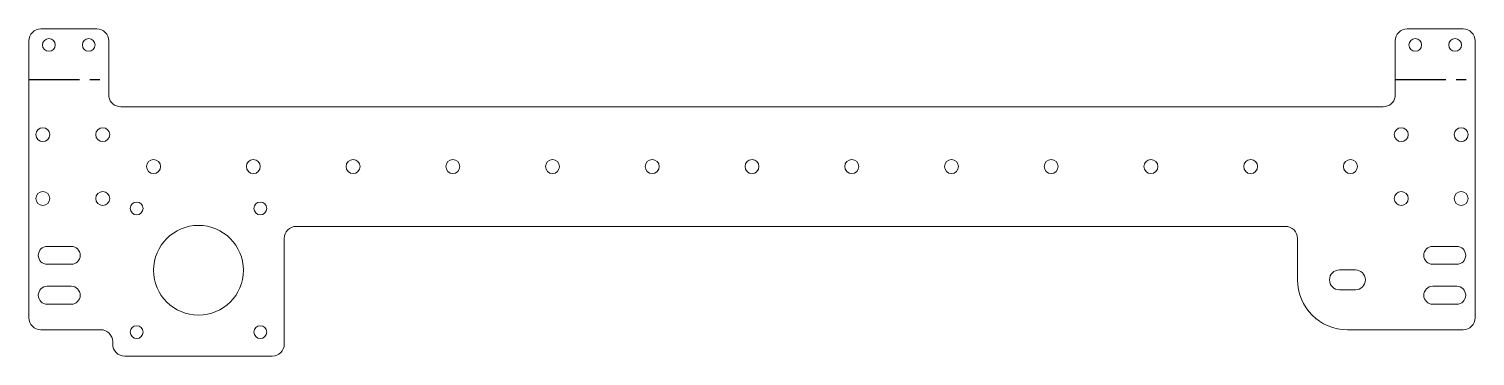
# Model space of a CAD drawing. Header units: millimetres. Extents: x -181 to 181, y -48 to 35.
import ezdxf

# ---------------------------------------------------------------- set-up
doc = ezdxf.new("R2010")
doc.units = ezdxf.units.MM
doc.linetypes.add('CENTERX2', pattern=[20.32, 12.7, -2.54, 2.54, -2.54])

msp = doc.modelspace()

# ---------------------------------------------------------------- linework, layer by layer
at = {"color": 7, "linetype": 'Continuous', "lineweight": 15}
for p, q in [((-164.25, 34.5), (-178.25, 34.5)), ((178.25, 34.5), (164.25, 34.5)), ((-181.25, 31.5), (-181.25, -37.9)), ((-161.25, 31.5), (-161.25, 17.51)), ((161.25, 31.5), (161.25, 17.51)), ((181.25, -37.9), (181.25, 31.5)), ((-161.21, 17.51), (-161.25, 17.51)), ((158.25, 15), (-158.25, 15)), ((161.25, 17.51), (161.21, 17.51)), ((-117.25, -44.5), (-117.25, -18)), ((-114.25, -15), (133.75, -15)), ((136.75, -28.4), (136.75, -18)), ((-176.65, -20), (-170.65, -20)), ((176.65, -20), (170.65, -20)), ((-176.65, -24.5), (-170.65, -24.5)), ((176.65, -24.5), (170.65, -24.5)), ((147.25, -25.9), (151.25, -25.9)), ((-176.65, -30), (-170.65, -30)), ((147.25, -30.9), (151.25, -30.9)), ((176.65, -30), (170.65, -30)), ((-176.65, -34.5), (-170.65, -34.5)), ((176.65, -34.5), (170.65, -34.5)), ((-178.25, -40.9), (-163.25, -40.9)), ((149.25, -40.9), (178.25, -40.9)), ((-160.25, -43.9), (-160.25, -44.5)), ((-157.25, -47.5), (-120.25, -47.5))]:
    msp.add_line(p, q, dxfattribs=at)
at = {"color": 7, "linetype": 'CENTERX2'}
for p, q in [((-181.25, 21.84), (-161.25, 21.84)), ((161.25, 21.84), (181.25, 21.84))]:
    msp.add_line(p, q, dxfattribs=at)
at = {"color": 7, "linetype": 'Continuous', "lineweight": 15}
for centre, radius in [((-176.25, 30.5), 1.6), ((-166.25, 30.5), 1.6), ((166.25, 30.5), 1.6), ((176.25, 30.5), 1.6), ((-177.75, 8), 1.75), ((-162.75, 8), 1.75), ((162.75, 8), 1.75), ((177.75, 8), 1.75), ((-150, 0), 1.75), ((-125, 0), 1.75), ((-100, 0), 1.75), ((-75, 0), 1.75), ((-50, 0), 1.75), ((-25, 0), 1.75), ((0, 0), 1.75), ((25, 0), 1.75), ((50, 0), 1.75), ((75, 0), 1.75), ((100, 0), 1.75), ((125, 0), 1.75), ((150, 0), 1.75), ((-177.75, -8), 1.75), ((-162.75, -8), 1.75), ((162.75, -8), 1.75), ((177.75, -8), 1.75), ((-154.25, -10.5), 1.6), ((-123.25, -10.5), 1.6), ((-138.75, -26), 11.25), ((-154.25, -41.5), 1.6), ((-123.25, -41.5), 1.6)]:
    msp.add_circle(centre, radius, dxfattribs=at)
for centre, radius, start, end in [((-178.25, 31.5), 3, 90, 180), ((-164.25, 31.5), 3, 0, 90), ((164.25, 31.5), 3, 90, 180), ((178.25, 31.5), 3, 0, 90), ((-158.25, 18), 3, 189.4488, 270), ((158.25, 18), 3, 270, 350.5512), ((-114.25, -18), 3, 90, 180), ((133.75, -18), 3, 0, 90), ((-176.65, -22.25), 2.25, 90, 270), ((-170.65, -22.25), 2.25, 270, 90), ((170.65, -22.25), 2.25, 90, 270), ((176.65, -22.25), 2.25, 270, 90), ((149.25, -28.4), 12.5, 180, 270), ((147.25, -28.4), 2.5, 90, 270), ((151.25, -28.4), 2.5, 270, 90), ((-176.65, -32.25), 2.25, 90, 270), ((-170.65, -32.25), 2.25, 270, 90), ((170.65, -32.25), 2.25, 90, 270), ((176.65, -32.25), 2.25, 270, 90), ((-178.25, -37.9), 3, 180, 270), ((178.25, -37.9), 3, 270, 0), ((-163.25, -43.9), 3, 0, 90), ((-157.25, -44.5), 3, 180, 270), ((-120.25, -44.5), 3, 270, 0)]:
    msp.add_arc(centre, radius, start, end, dxfattribs=at)

doc.saveas('drawing.dxf')
